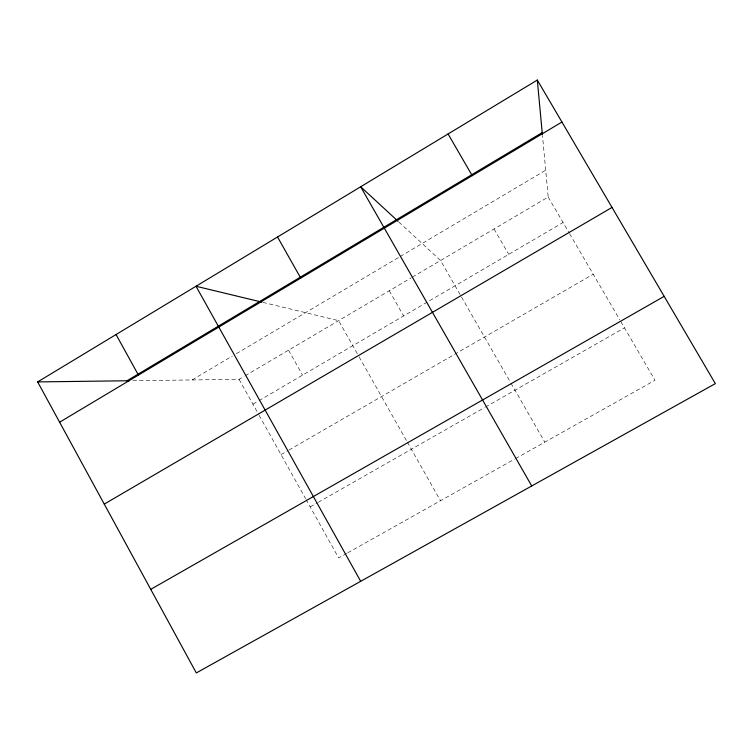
<?xml version="1.0" encoding="UTF-8"?>
<svg xmlns="http://www.w3.org/2000/svg" width="753" height="753" viewBox="0 0 753 753"><rect width="100%" height="100%" fill="white"/><g stroke="black" fill="none" stroke-linecap="round" stroke-linejoin="round"><path stroke-width="0.56" stroke-dasharray="3.77 2.82" d="M192.081 379.945L232.319 356.075M236.348 353.694L399.25 257.074M400.238 256.481L545.709 170.216M132.848 380.698L239.078 379.343L244.123 376.368M245.13 375.775L411.402 277.706M412.399 277.113L548.203 197.022L542.518 136.011M252.933 404.21L258.006 401.245M259.013 400.652L563.065 222.521M281.048 454.624L288.041 450.576M289.039 450.002L593.213 274.233M310.18 506.882L317.22 502.872M318.227 502.298L484.339 407.684M485.365 407.1L624.472 327.856M346.738 553.38L338.643 557.926L306.179 499.71M347.754 552.815L514.534 459.142M515.541 458.577L655.006 380.246L620.34 320.778M262.919 302.377L338.615 320.637L358.541 355.877M398.864 222.022L440.552 260.51L510.402 382.185M548.203 197.022L568.976 232.658M569.569 233.675L619.757 319.761M494.043 228.968L508.727 254.354M510.976 383.192L544.814 442.133M389.273 290.752L403.627 315.931M359.115 356.894L406.771 441.145M407.345 442.152L440.486 500.736M288.55 350.164L302.565 375.135M239.078 379.343L258.561 414.291M259.117 415.298L305.614 498.684"/><path stroke-width="1.13" d="M37.65 381.912L537.313 80.063L715.35 383.616L196.307 672.937L37.65 381.912L129.337 380.745M126.993 380.773L542.207 132.613M59.609 422.198L561.936 122.042M104.262 504.105L612.01 207.433M150.732 589.354L664.174 296.362M261.79 302.104L196.015 286.244L360.687 581.307M398.045 221.269L360.668 186.772L531.731 485.967M448.082 133.968L472.216 175.647M277.537 236.997L300.748 278.102M116.066 334.539L138.439 375.098M537.313 80.063L542.414 134.872"/></g></svg>
